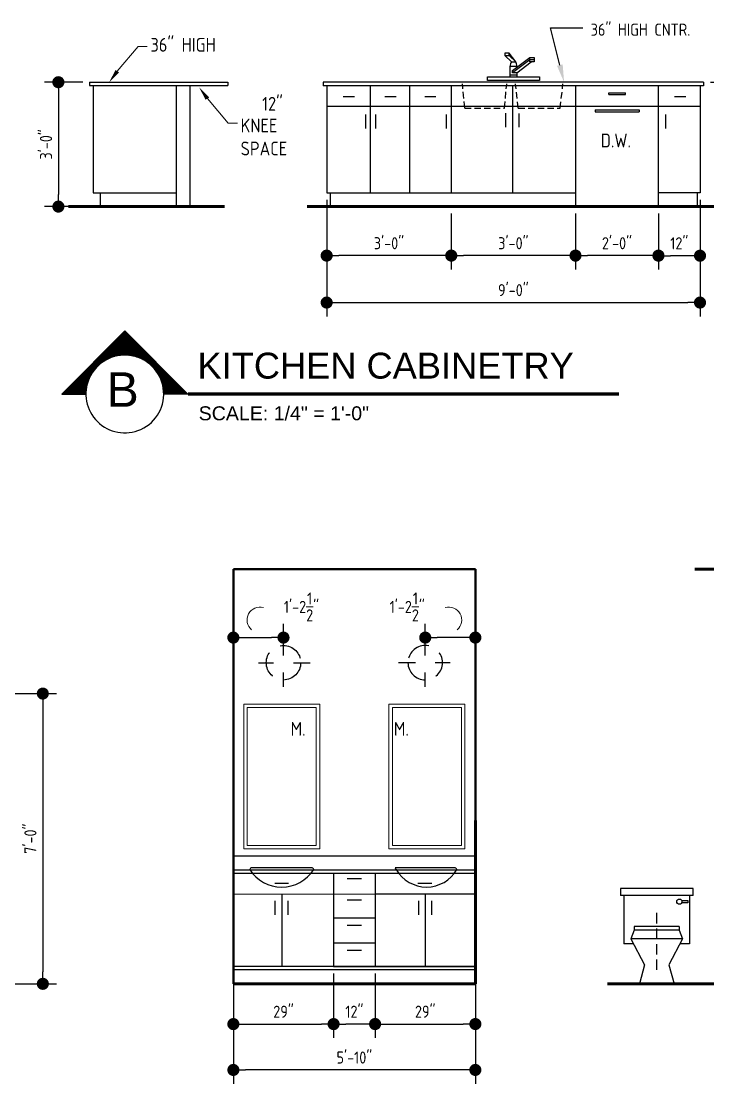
# Model space of a CAD drawing. Header units: feet. Extents: x 57903 to 63568, y -124112 to -112262.
# Drawn here: x 58590.6 to 58789.2, y -123781.1 to -123473.6 of the extents above; entities that cross this region are included whole.
import ezdxf
from ezdxf import colors
from ezdxf.entities.mleader import LeaderData, LeaderLine
from ezdxf.math import Vec2, Vec3

# ---------------------------------------------------------------- set-up
doc = ezdxf.new("R2010")
doc.units = ezdxf.units.FT
doc.header["$LTSCALE"] = 30
doc.header["$MEASUREMENT"] = 0
for name, pattern in [('DASHED', [0.75, 0.5, -0.25]), ('HIDDEN', [0.375, 0.25, -0.125]), ('HIDDEN2', [0.1875, 0.125, -0.0625]), ('Solid', [0]), ('WIRE3', [0.59, 0.35, -0.12, 0, -0.12])]:
    doc.linetypes.add(name, pattern=pattern)
for name, color, linetype in [('A-HIDDEN', 252, 'HIDDEN2'), ('DETAILS2', 9, 'Continuous'), ('DIM', 4, 'Continuous'), ('ELECTRICAL', 164, 'HIDDEN'), ('ELECTRICAL WIRING', 137, 'WIRE3'), ('TEXT', 7, 'Continuous')]:
    doc.layers.add(name, color=color, linetype=linetype)
for name, color, linetype, lineweight in [('CABS', 3, 'Continuous', 13), ('DIMS', 137, 'Continuous', 15), ('WALL', 7, 'Continuous', 50), ('WALLS', 7, 'Continuous', 60)]:
    doc.layers.add(name, color=color, linetype=linetype, lineweight=lineweight)
doc.styles.add('ARCH', font='ARCHITXT.SHX')
doc.styles.add('SWIS72', font='swissel.ttf', dxfattribs={"height": 4.5})
doc.styles.add('TEXT1', font='ARCHITXT.shx')
doc.dimstyles.new('ARCHITECTURAL', dxfattribs={"dimtxt": 3.5, "dimasz": 3.5, "dimexe": 4, "dimexo": 2, "dimgap": 1.5, "dimtad": 1, "dimdec": 1, "dimzin": 3, "dimdsep": 46, "dimlunit": 4, "dimtxsty": 'ARCH', "dimblk": 'DOT', "dimcen": 0.0625, "dimadec": 0, "dimazin": 0, "dimtfac": 1, "dimtdec": 1, "dimtix": 1, "dimtofl": 0, "dimtmove": 1, "dimatfit": 2, "dimldrblk": 'DOTSMALL', "dimfxl": 1, "dimtolj": 1, "dimtzin": 0, "dimarcsym": 0})

# ---------------------------------------------------------------- blocks, each defined once
blk = doc.blocks.new('_Dot')
at = {"layer": 'DIMS', "color": 0, "lineweight": -2}
blk.add_line((-0.5, 0), (-1, 0), dxfattribs=at)
at = {"layer": 'DIMS', "color": 0, "const_width": 0.5}
blk.add_lwpolyline([(-0.25, 0, 1), (0.25, 0, 1)], format="xyb", close=True, dxfattribs=at)
blk = doc.blocks.new('*D797')
at = {"layer": 'Defpoints', "color": 0, "transparency": 16777216}
for p in [(58610.38, -123491.23, 0), (58601.34, -123527.23), (58610.38, -123527.23, 0)]:
    blk.add_point(p, dxfattribs=at)
at = {"layer": 'DIMS', "color": 0, "lineweight": -2, "transparency": 16777216}
for p, q in [((58608.38, -123491.23), (58597.34, -123491.23)), ((58601.34, -123494.73), (58601.34, -123523.73)), ((58608.38, -123527.23), (58597.34, -123527.23))]:
    blk.add_line(p, q, dxfattribs=at)
at = {"layer": 'DIMS', "color": 0, "lineweight": -2, "transparency": 16777216, "xscale": 3.5, "yscale": 3.5, "zscale": 3.5}
for p, rotation in [((58601.34, -123491.23), 90), ((58601.34, -123527.23), 270)]:
    blk.add_blockref('_Dot', p, dxfattribs=dict(at, rotation=rotation))
at = {"layer": 'DIMS', "color": 0, "transparency": 16777216, "insert": (58597.76, -123509.23), "char_height": 3.5, "attachment_point": 5, "rotation": 90, "style": 'ARCH'}
blk.add_mtext('\\A1;3\'-0"', dxfattribs=at)
blk = doc.blocks.new('_DotSmall')
at = {"layer": 'DIMS', "color": 0, "const_width": 0.5}
blk.add_lwpolyline([(-0.0625, 0, 1), (0.0625, 0, 1)], format="xyb", close=True, dxfattribs=at)
blk = doc.blocks.new('*D798')
at = {"layer": 'Defpoints', "color": 0, "linetype": 'Solid', "transparency": 16777216}
for p in [(58787.96, -123491.25, -0.97), (58787.96, -123527.23, -0.23), (58803.52, -123527.23)]:
    blk.add_point(p, dxfattribs=at)
at = {"layer": 'DIMS', "color": 0, "linetype": 'Solid', "lineweight": -2, "transparency": 16777216}
for p, q in [((58789.96, -123491.25), (58807.52, -123491.25)), ((58803.52, -123494.75), (58803.52, -123523.73)), ((58789.96, -123527.23), (58807.52, -123527.23))]:
    blk.add_line(p, q, dxfattribs=at)
at = {"layer": 'DIMS', "color": 0, "linetype": 'Solid', "lineweight": -2, "transparency": 16777216, "xscale": 3.5, "yscale": 3.5, "zscale": 3.5}
for p, rotation in [((58803.52, -123491.25), 90), ((58803.52, -123527.23), 270)]:
    blk.add_blockref('_Dot', p, dxfattribs=dict(at, rotation=rotation))
at = {"layer": 'DIMS', "color": 0, "linetype": 'Solid', "transparency": 16777216, "insert": (58799.94, -123509.24), "char_height": 3.5, "attachment_point": 5, "rotation": 90, "style": 'ARCH'}
blk.add_mtext('\\A1;3\'-0"', dxfattribs=at)
blk = doc.blocks.new('*D799')
at = {"layer": 'Defpoints', "color": 0, "linetype": 'Solid', "transparency": 16777216}
for p in [(58714.99, -123527.23, -0.7), (58750.93, -123527.23, -0.25), (58714.99, -123541.42)]:
    blk.add_point(p, dxfattribs=at)
at = {"layer": 'DIMS', "color": 0, "linetype": 'Solid', "lineweight": -2, "transparency": 16777216}
for p, q in [((58714.99, -123529.23), (58714.99, -123545.42)), ((58750.93, -123529.23), (58750.93, -123545.42)), ((58747.43, -123541.42), (58718.49, -123541.42))]:
    blk.add_line(p, q, dxfattribs=at)
at = {"layer": 'DIMS', "color": 0, "linetype": 'Solid', "lineweight": -2, "transparency": 16777216, "xscale": 3.5, "yscale": 3.5, "zscale": 3.5, "rotation": 180}
blk.add_blockref('_Dot', (58714.99, -123541.42), dxfattribs=at)
at = {"layer": 'DIMS', "color": 0, "linetype": 'Solid', "lineweight": -2, "transparency": 16777216, "xscale": 3.5, "yscale": 3.5, "zscale": 3.5}
blk.add_blockref('_Dot', (58750.93, -123541.42), dxfattribs=at)
at = {"layer": 'DIMS', "color": 0, "linetype": 'Solid', "transparency": 16777216, "insert": (58732.96, -123537.84), "char_height": 3.5, "attachment_point": 5, "style": 'ARCH'}
blk.add_mtext('\\A1;3\'-0"', dxfattribs=at)
blk = doc.blocks.new('*D803')
at = {"layer": 'Defpoints', "color": 0, "linetype": 'Solid', "transparency": 16777216}
for p in [(58678.95, -123523.23, -11.12), (58786.95, -123523.23, -11.12), (58786.95, -123555.01)]:
    blk.add_point(p, dxfattribs=at)
at = {"layer": 'DIMS', "color": 0, "linetype": 'Solid', "lineweight": -2, "transparency": 16777216}
for p, q in [((58678.95, -123525.23), (58678.95, -123559.01)), ((58786.95, -123525.23), (58786.95, -123559.01)), ((58682.45, -123555.01), (58783.45, -123555.01))]:
    blk.add_line(p, q, dxfattribs=at)
at = {"layer": 'DIMS', "color": 0, "linetype": 'Solid', "lineweight": -2, "transparency": 16777216, "xscale": 3.5, "yscale": 3.5, "zscale": 3.5, "rotation": 180}
blk.add_blockref('_Dot', (58678.95, -123555.01), dxfattribs=at)
at = {"layer": 'DIMS', "color": 0, "linetype": 'Solid', "lineweight": -2, "transparency": 16777216, "xscale": 3.5, "yscale": 3.5, "zscale": 3.5}
blk.add_blockref('_Dot', (58786.95, -123555.01), dxfattribs=at)
at = {"layer": 'DIMS', "color": 0, "linetype": 'Solid', "transparency": 16777216, "insert": (58732.95, -123551.42), "char_height": 3.5, "attachment_point": 5, "style": 'ARCH'}
blk.add_mtext('\\A1;9\'-0"', dxfattribs=at)
blk = doc.blocks.new('*D804')
at = {"layer": 'Defpoints', "color": 0, "linetype": 'Solid', "transparency": 16777216}
for p in [(58750.93, -123527.23, -10.4), (58774.93, -123527.23, -10.42), (58750.93, -123541.42)]:
    blk.add_point(p, dxfattribs=at)
at = {"layer": 'DIMS', "color": 0, "linetype": 'Solid', "lineweight": -2, "transparency": 16777216}
for p, q in [((58750.93, -123529.23), (58750.93, -123545.42)), ((58774.93, -123529.23), (58774.93, -123545.42)), ((58771.43, -123541.42), (58754.43, -123541.42))]:
    blk.add_line(p, q, dxfattribs=at)
at = {"layer": 'DIMS', "color": 0, "linetype": 'Solid', "lineweight": -2, "transparency": 16777216, "xscale": 3.5, "yscale": 3.5, "zscale": 3.5, "rotation": 180}
blk.add_blockref('_Dot', (58750.93, -123541.42), dxfattribs=at)
at = {"layer": 'DIMS', "color": 0, "linetype": 'Solid', "lineweight": -2, "transparency": 16777216, "xscale": 3.5, "yscale": 3.5, "zscale": 3.5}
blk.add_blockref('_Dot', (58774.93, -123541.42), dxfattribs=at)
at = {"layer": 'DIMS', "color": 0, "linetype": 'Solid', "transparency": 16777216, "insert": (58762.93, -123537.84), "char_height": 3.5, "attachment_point": 5, "style": 'ARCH'}
blk.add_mtext('\\A1;2\'-0"', dxfattribs=at)
blk = doc.blocks.new('*D806')
at = {"layer": 'Defpoints', "color": 0, "linetype": 'Solid', "transparency": 16777216}
for p in [(58678.95, -123523.23, -0.97), (58714.99, -123527.23, -0.7), (58678.95, -123541.42)]:
    blk.add_point(p, dxfattribs=at)
at = {"layer": 'ELECTRICAL WIRING', "color": 0, "linetype": 'Solid', "lineweight": -2, "transparency": 16777216}
for p, q in [((58678.95, -123525.23), (58678.95, -123545.42)), ((58714.99, -123529.23), (58714.99, -123545.42)), ((58711.49, -123541.42), (58682.45, -123541.42))]:
    blk.add_line(p, q, dxfattribs=at)
at = {"layer": 'ELECTRICAL WIRING', "color": 0, "linetype": 'Solid', "lineweight": -2, "transparency": 16777216, "xscale": 3.5, "yscale": 3.5, "zscale": 3.5, "rotation": 180}
blk.add_blockref('_Dot', (58678.95, -123541.42), dxfattribs=at)
at = {"layer": 'ELECTRICAL WIRING', "color": 0, "linetype": 'Solid', "lineweight": -2, "transparency": 16777216, "xscale": 3.5, "yscale": 3.5, "zscale": 3.5}
blk.add_blockref('_Dot', (58714.99, -123541.42), dxfattribs=at)
at = {"layer": 'ELECTRICAL WIRING', "color": 0, "linetype": 'Solid', "transparency": 16777216, "insert": (58696.97, -123537.84), "char_height": 3.5, "attachment_point": 5, "style": 'ARCH'}
blk.add_mtext('\\A1;3\'-0"', dxfattribs=at)
blk = doc.blocks.new('*D823')
at = {"layer": 'Defpoints', "color": 0, "ltscale": 0.5, "transparency": 16777216}
for p in [(58786.95, -123525.23, 20.27), (58774.93, -123527.23, 9.85), (58774.93, -123541.44)]:
    blk.add_point(p, dxfattribs=at)
at = {"layer": 'DIMS', "color": 0, "lineweight": -2, "ltscale": 0.5, "transparency": 16777216}
for p, q in [((58786.95, -123527.23), (58786.95, -123545.44)), ((58774.93, -123529.23), (58774.93, -123545.44)), ((58783.45, -123541.44), (58778.43, -123541.44))]:
    blk.add_line(p, q, dxfattribs=at)
at = {"layer": 'DIMS', "color": 0, "lineweight": -2, "ltscale": 0.5, "transparency": 16777216, "xscale": 3.5, "yscale": 3.5, "zscale": 3.5, "rotation": 180}
blk.add_blockref('_Dot', (58774.93, -123541.44), dxfattribs=at)
at = {"layer": 'DIMS', "color": 0, "lineweight": -2, "ltscale": 0.5, "transparency": 16777216, "xscale": 3.5, "yscale": 3.5, "zscale": 3.5}
blk.add_blockref('_Dot', (58786.95, -123541.44), dxfattribs=at)
at = {"layer": 'DIMS', "color": 0, "ltscale": 0.5, "transparency": 16777216, "insert": (58780.94, -123537.86), "char_height": 3.5, "attachment_point": 5, "style": 'ARCH'}
blk.add_mtext('\\A1;12"', dxfattribs=at)
blk = doc.blocks.new('*D825')
at = {"layer": 'Defpoints', "color": 0, "linetype": 'Solid', "transparency": 16777216}
for p in [(58651.96, -123752.19, 0), (58721.96, -123752.19), (58651.96, -123777.12)]:
    blk.add_point(p, dxfattribs=at)
at = {"layer": 'DIMS', "color": 0, "linetype": 'Solid', "lineweight": -2, "transparency": 16777216}
for p, q in [((58651.96, -123754.19), (58651.96, -123781.12)), ((58721.96, -123754.19), (58721.96, -123781.12)), ((58718.46, -123777.12), (58655.46, -123777.12))]:
    blk.add_line(p, q, dxfattribs=at)
at = {"layer": 'DIMS', "color": 0, "linetype": 'Solid', "lineweight": -2, "transparency": 16777216, "xscale": 3.5, "yscale": 3.5, "zscale": 3.5, "rotation": 180}
blk.add_blockref('_Dot', (58651.96, -123777.12), dxfattribs=at)
at = {"layer": 'DIMS', "color": 0, "linetype": 'Solid', "lineweight": -2, "transparency": 16777216, "xscale": 3.5, "yscale": 3.5, "zscale": 3.5}
blk.add_blockref('_Dot', (58721.96, -123777.12), dxfattribs=at)
at = {"layer": 'DIMS', "color": 0, "linetype": 'Solid', "transparency": 16777216, "insert": (58686.96, -123773.53), "char_height": 3.5, "attachment_point": 5, "style": 'ARCH'}
blk.add_mtext('\\A1;5\'-10"', dxfattribs=at)
blk = doc.blocks.new('*D826')
at = {"layer": 'Defpoints', "color": 0, "linetype": 'Solid', "transparency": 16777216}
for p in [(58707.46, -123651.98), (58707.46, -123659.21, -0.02), (58721.96, -123665.61, 0.39)]:
    blk.add_point(p, dxfattribs=at)
at = {"layer": 'DIMS', "color": 0, "linetype": 'Solid', "lineweight": -2, "transparency": 16777216}
for p, q in [((58707.46, -123657.21), (58707.46, -123647.98)), ((58721.96, -123663.61), (58721.96, -123647.98)), ((58718.46, -123651.98), (58710.96, -123651.98))]:
    blk.add_line(p, q, dxfattribs=at)
at = {"layer": 'DIMS', "color": 0, "linetype": 'Solid', "lineweight": -2, "transparency": 16777216, "xscale": 3.5, "yscale": 3.5, "zscale": 3.5, "rotation": 180}
blk.add_blockref('_Dot', (58707.46, -123651.98), dxfattribs=at)
at = {"layer": 'DIMS', "color": 0, "linetype": 'Solid', "lineweight": -2, "transparency": 16777216, "xscale": 3.5, "yscale": 3.5, "zscale": 3.5}
blk.add_blockref('_Dot', (58721.96, -123651.98), dxfattribs=at)
at = {"layer": 'DIMS', "color": 0, "linetype": 'Solid', "transparency": 16777216, "insert": (58702.25, -123643.1), "char_height": 3.5, "attachment_point": 5, "style": 'ARCH'}
blk.add_mtext('\\A1;1\'-2{\\H1x;\\S1/2;}"', dxfattribs=at)
blk = doc.blocks.new('A$C558A7ABC')
at = {"layer": 'ELECTRICAL'}
for p, q in [((7.23, 9.81), (7.23, 14.28)), ((0, 6.96), (4.38, 6.96)), ((10.08, 6.96), (14.95, 6.96)), ((7.23, 0), (7.23, 4.1))]:
    blk.add_line(p, q, dxfattribs=at)
blk.add_circle((7.23, 6.96), 4.99, dxfattribs=at)
blk = doc.blocks.new('*D827')
at = {"layer": 'Defpoints', "color": 0, "linetype": 'Solid', "transparency": 16777216}
for p in [(58692.96, -123747.19, 0.14), (58721.96, -123747.19, 0.14), (58721.96, -123763.83)]:
    blk.add_point(p, dxfattribs=at)
at = {"layer": 'DIMS', "color": 0, "linetype": 'Solid', "lineweight": -2, "transparency": 16777216}
for p, q in [((58692.96, -123749.19), (58692.96, -123767.83)), ((58721.96, -123749.19), (58721.96, -123767.83)), ((58696.46, -123763.83), (58718.46, -123763.83))]:
    blk.add_line(p, q, dxfattribs=at)
at = {"layer": 'DIMS', "color": 0, "linetype": 'Solid', "lineweight": -2, "transparency": 16777216, "xscale": 3.5, "yscale": 3.5, "zscale": 3.5, "rotation": 180}
blk.add_blockref('_Dot', (58692.96, -123763.83), dxfattribs=at)
at = {"layer": 'DIMS', "color": 0, "linetype": 'Solid', "lineweight": -2, "transparency": 16777216, "xscale": 3.5, "yscale": 3.5, "zscale": 3.5}
blk.add_blockref('_Dot', (58721.96, -123763.83), dxfattribs=at)
at = {"layer": 'DIMS', "color": 0, "linetype": 'Solid', "transparency": 16777216, "insert": (58707.46, -123760.25), "char_height": 3.5, "attachment_point": 5, "style": 'ARCH'}
blk.add_mtext('\\A1;29"', dxfattribs=at)
blk = doc.blocks.new('*D828')
at = {"layer": 'Defpoints', "color": 0, "linetype": 'Solid', "transparency": 16777216}
for p in [(58692.96, -123747.19, 0.14), (58680.96, -123747.21, 5.77), (58680.96, -123763.85)]:
    blk.add_point(p, dxfattribs=at)
at = {"layer": 'DIMS', "color": 0, "linetype": 'Solid', "lineweight": -2, "transparency": 16777216}
for p, q in [((58680.96, -123749.21), (58680.96, -123767.85)), ((58692.96, -123749.19), (58692.96, -123767.85)), ((58689.46, -123763.85), (58684.46, -123763.85))]:
    blk.add_line(p, q, dxfattribs=at)
at = {"layer": 'DIMS', "color": 0, "linetype": 'Solid', "lineweight": -2, "transparency": 16777216, "xscale": 3.5, "yscale": 3.5, "zscale": 3.5, "rotation": 180}
blk.add_blockref('_Dot', (58680.96, -123763.85), dxfattribs=at)
at = {"layer": 'DIMS', "color": 0, "linetype": 'Solid', "lineweight": -2, "transparency": 16777216, "xscale": 3.5, "yscale": 3.5, "zscale": 3.5}
blk.add_blockref('_Dot', (58692.96, -123763.85), dxfattribs=at)
at = {"layer": 'DIMS', "color": 0, "linetype": 'Solid', "transparency": 16777216, "insert": (58686.96, -123760.27), "char_height": 3.5, "attachment_point": 5, "style": 'ARCH'}
blk.add_mtext('\\A1;12"', dxfattribs=at)
blk = doc.blocks.new('*D829')
at = {"layer": 'Defpoints', "color": 0, "linetype": 'Solid', "transparency": 16777216}
for p in [(58651.96, -123748.19, 0.14), (58680.96, -123747.21, 5.77), (58680.96, -123763.85)]:
    blk.add_point(p, dxfattribs=at)
at = {"layer": 'DIMS', "color": 0, "linetype": 'Solid', "lineweight": -2, "transparency": 16777216}
for p, q in [((58651.96, -123750.19), (58651.96, -123767.85)), ((58680.96, -123749.21), (58680.96, -123767.85)), ((58655.46, -123763.85), (58677.46, -123763.85))]:
    blk.add_line(p, q, dxfattribs=at)
at = {"layer": 'DIMS', "color": 0, "linetype": 'Solid', "lineweight": -2, "transparency": 16777216, "xscale": 3.5, "yscale": 3.5, "zscale": 3.5, "rotation": 180}
blk.add_blockref('_Dot', (58651.96, -123763.85), dxfattribs=at)
at = {"layer": 'DIMS', "color": 0, "linetype": 'Solid', "lineweight": -2, "transparency": 16777216, "xscale": 3.5, "yscale": 3.5, "zscale": 3.5}
blk.add_blockref('_Dot', (58680.96, -123763.85), dxfattribs=at)
at = {"layer": 'DIMS', "color": 0, "linetype": 'Solid', "transparency": 16777216, "insert": (58666.46, -123760.27), "char_height": 3.5, "attachment_point": 5, "style": 'ARCH'}
blk.add_mtext('\\A1;29"', dxfattribs=at)
blk = doc.blocks.new('*D830')
at = {"layer": 'Defpoints', "color": 0, "linetype": 'Solid', "transparency": 16777216}
for p in [(58666.46, -123651.98), (58666.46, -123659.21, -0.02), (58651.96, -123665.61, 0.39)]:
    blk.add_point(p, dxfattribs=at)
at = {"layer": 'DIMS', "color": 0, "linetype": 'Solid', "lineweight": -2, "transparency": 16777216}
for p, q in [((58651.96, -123663.61), (58651.96, -123647.98)), ((58666.46, -123657.21), (58666.46, -123647.98)), ((58655.46, -123651.98), (58662.96, -123651.98))]:
    blk.add_line(p, q, dxfattribs=at)
at = {"layer": 'DIMS', "color": 0, "linetype": 'Solid', "lineweight": -2, "transparency": 16777216, "xscale": 3.5, "yscale": 3.5, "zscale": 3.5, "rotation": 180}
blk.add_blockref('_Dot', (58651.96, -123651.98), dxfattribs=at)
at = {"layer": 'DIMS', "color": 0, "linetype": 'Solid', "lineweight": -2, "transparency": 16777216, "xscale": 3.5, "yscale": 3.5, "zscale": 3.5}
blk.add_blockref('_Dot', (58666.46, -123651.98), dxfattribs=at)
at = {"layer": 'DIMS', "color": 0, "linetype": 'Solid', "transparency": 16777216, "insert": (58671.66, -123643.1), "char_height": 3.5, "attachment_point": 5, "style": 'ARCH'}
blk.add_mtext('\\A1;1\'-2{\\H1x;\\S1/2;}"', dxfattribs=at)
blk = doc.blocks.new('*D834')
at = {"layer": 'Defpoints', "color": 0, "transparency": 16777216}
for p in [(58570.77, -123668.19), (58570.77, -123752.19), (58596.84, -123752.19)]:
    blk.add_point(p, dxfattribs=at)
at = {"layer": 'DIMS', "color": 0, "lineweight": -2, "transparency": 16777216}
for p, q in [((58572.77, -123668.19), (58600.84, -123668.19)), ((58596.84, -123671.69), (58596.84, -123748.69)), ((58572.77, -123752.19), (58600.84, -123752.19))]:
    blk.add_line(p, q, dxfattribs=at)
at = {"layer": 'DIMS', "color": 0, "lineweight": -2, "transparency": 16777216, "xscale": 3.5, "yscale": 3.5, "zscale": 3.5}
for p, rotation in [((58596.84, -123668.19), 90), ((58596.84, -123752.19), 270)]:
    blk.add_blockref('_Dot', p, dxfattribs=dict(at, rotation=rotation))
at = {"layer": 'DIMS', "color": 0, "transparency": 16777216, "insert": (58593.25, -123710.19), "char_height": 3.5, "attachment_point": 5, "rotation": 90, "style": 'ARCH'}
blk.add_mtext('\\A1;7\'-0"', dxfattribs=at)

msp = doc.modelspace()

# ---------------------------------------------------------------- hatches: boundary and pattern name
at = {"layer": 'DIM'}
h = msp.add_hatch(dxfattribs=at)
h.set_pattern_fill('ANSI31', color=256, scale=1.5, angle=180, style=0)
h.set_pattern_definition([(135, (125346.5922, -107578.2872), (0.13258252147, 0.13258252147), [])])
h.paths.add_polyline_path([(58620.57, -123563.24), (58638.81, -123581.48), (58631.82, -123581.48, 0.781311), (58610.64, -123576.2, 0.122769), (58609.32, -123581.48), (58602.34, -123581.48)])

# ---------------------------------------------------------------- linework, layer by layer
at = {"color": 1}
for p, q in [((58730.5, -123482.85, -10.15), (58730.5, -123483.47, -10.15)), ((58730.5, -123482.85, -10.15), (58730.5, -123483.47, -10.15)), ((58731.75, -123482.85, -10.15), (58730.5, -123482.85, -10.15)), ((58730.5, -123483.47, -10.15), (58731.75, -123483.47, -10.15)), ((58730.5, -123483.47, -10.15), (58731.75, -123483.47, -10.15)), ((58732.38, -123485.35, -10.15), (58730.5, -123483.47, -10.15)), ((58731.75, -123483.47, -10.15), (58731.75, -123482.85, -10.15)), ((58733.63, -123485.35, -10.15), (58731.75, -123482.85, -10.15)), ((58731.75, -123483.47, -10.15), (58731.75, -123482.85, -10.15)), ((58731.75, -123483.47, -10.15), (58733.63, -123485.35, -10.15)), ((58732.38, -123485.35, -10.15), (58733.63, -123485.35, -10.15)), ((58732.69, -123487.85, -10.15), (58737.69, -123484.1, -10.15)), ((58737.69, -123484.72, -10.15), (58732.69, -123488.47, -10.15)), ((58733.94, -123488.47, -10.15), (58738.11, -123485.34, -10.15)), ((58737.69, -123484.1, -10.15), (58738.94, -123484.1, -10.15)), ((58737.69, -123484.72, -10.15), (58737.69, -123484.1, -10.15)), ((58738.94, -123484.72, -10.15), (58737.69, -123484.72, -10.15)), ((58737.69, -123485.35, -10.15), (58737.69, -123484.72, -10.15)), ((58738.94, -123485.35, -10.15), (58737.69, -123485.35, -10.15)), ((58738.94, -123484.1, -10.15), (58738.94, -123484.72, -10.15)), ((58738.94, -123484.72, -10.15), (58738.94, -123485.35, -10.15)), ((58732.06, -123489.72, -10.15), (58732.06, -123486.6, -10.15)), ((58732.06, -123486.6, -10.15), (58733.94, -123486.6, -10.15)), ((58732.69, -123488.47, -10.15), (58732.69, -123487.85, -10.15)), ((58733.94, -123488.47, -10.15), (58732.69, -123488.47, -10.15)), ((58733.94, -123486.6, -10.15), (58733.94, -123486.92, -10.15)), ((58733.94, -123488.47, -10.15), (58733.94, -123489.72, -10.15)), ((58732.06, -123489.1, -10.15), (58733.94, -123489.1, -10.15))]:
    msp.add_line(p, q, dxfattribs=at)
at = {"color": 1, "elevation": -10.17}
msp.add_lwpolyline([(58725.5, -123490.73), (58725.5, -123489.72), (58740.5, -123489.72), (58740.5, -123490.73)], close=True, dxfattribs=at)
at = {"color": 1}
for centre, start, end in [((58734.57, -123486.56, -10.15), 151.0646, 180.8629), ((58731.43, -123486.56, -10.15), 359.1371, 28.9354)]:
    msp.add_arc(centre, 2.51, start, end, dxfattribs=at)
at = {"layer": 'A-HIDDEN', "linetype": 'HIDDEN2', "ltscale": 0.5}
for p, q in [((58718.87, -123498.71, -10.39), (58718.23, -123491.73, -10.39)), ((58730.39, -123498.71, -10.39), (58731.03, -123491.73, -10.39)), ((58734.39, -123498.76, -10.39), (58733.59, -123491.73, -10.39)), ((58746.51, -123498.76, -10.39), (58747.31, -123491.73, -10.39)), ((58718.87, -123498.71, -10.39), (58730.39, -123498.71, -10.39)), ((58734.39, -123498.76, -10.39), (58746.51, -123498.76, -10.39))]:
    msp.add_line(p, q, dxfattribs=at)
at = {"layer": 'CABS', "elevation": 10.69}
for points in [[(58654.96, -123671.26), (58676.96, -123671.26), (58676.96, -123713.13), (58654.96, -123713.13)], [(58655.96, -123672.26), (58675.95, -123672.26), (58675.95, -123712.13), (58655.96, -123712.13)], [(58718.96, -123671.26), (58696.96, -123671.26), (58696.96, -123713.13), (58718.96, -123713.13)], [(58717.95, -123672.26), (58697.96, -123672.26), (58697.96, -123712.13), (58717.95, -123712.13)]]:
    msp.add_lwpolyline(points, close=True, dxfattribs=at)
at = {"layer": 'DETAILS2', "color": 4}
for p, q in [((58737.67, -123484.73, -10.12), (58737.69, -123484.73, -10.12)), ((58677.95, -123491.25, -11.12), (58677.95, -123492.25, -11.12)), ((58787.96, -123491.25, -11.12), (58677.95, -123491.25, -11.12)), ((58787.96, -123491.25, -11.12), (58787.96, -123492.25, -11.12)), ((58787.96, -123492.25, -11.12), (58677.95, -123492.25, -11.12)), ((58690.18, -123500.6, -10.15), (58690.18, -123504.61, -10.15)), ((58693.11, -123500.6, -10.15), (58693.11, -123504.61, -10.15)), ((58713.53, -123500.6, -10.15), (58713.53, -123504.61, -10.15)), ((58730.66, -123500.23, -10.39), (58730.66, -123504.23, -10.39)), ((58734.55, -123500.26, -10.39), (58734.55, -123504.26, -10.39)), ((58756.65, -123499.21, -10.42), (58769.36, -123499.2, -10.42)), ((58756.65, -123499.21, -10.42), (58756.65, -123499.82, -10.42)), ((58756.65, -123499.82, -10.42), (58769.36, -123499.81, -10.42)), ((58769.36, -123499.2, -10.42), (58769.36, -123499.81, -10.42)), ((58776.92, -123500.6, -10.15), (58776.92, -123504.61, -10.15))]:
    msp.add_line(p, q, dxfattribs=at)
at = {"layer": 'DETAILS2', "color": 3}
for p, q in [((58610.38, -123491.23, -10.15), (58650.38, -123491.23, -10.15)), ((58610.38, -123491.23, -10.15), (58610.38, -123492.23, -10.15)), ((58650.38, -123491.23, -10.15), (58650.38, -123492.23, -10.15)), ((58610.38, -123492.23, -10.15), (58650.38, -123492.23, -10.15)), ((58611.38, -123492.23, -10.15), (58611.38, -123523.23, -10.15)), ((58678.95, -123492.25, -11.12), (58678.95, -123523.23, -11.12)), ((58691.58, -123492.25, -0.52), (58691.58, -123523.23, -0.52)), ((58702.93, -123492.25, -0.52), (58702.93, -123523.23, -0.52)), ((58714.93, -123492.25, -0.52), (58714.93, -123523.23, -0.52)), ((58732.7, -123492.25, -10.4), (58732.7, -123523.23, -10.4)), ((58750.93, -123492.25, -10.4), (58750.93, -123527.23, -10.4)), ((58774.93, -123527.23, -10.42), (58774.93, -123492.25, -10.42)), ((58786.95, -123492.25, -11.12), (58786.95, -123523.23, -11.12)), ((58678.95, -123498.2, -11.12), (58786.95, -123498.2, -11.12)), ((58611.38, -123523.23, -10.15), (58635.38, -123523.23, -10.15)), ((58613.38, -123523.23, -10.15), (58613.38, -123527.23, -10.15)), ((58678.95, -123523.23, -11.12), (58750.93, -123523.23, -10.25)), ((58679.95, -123523.23, -11.12), (58679.95, -123527.23, -11.12)), ((58786.15, -123523.23, -11.12), (58786.15, -123527.23, -11.12)), ((58780.92, -123735.65, 0.55), (58767.92, -123735.65, 0.55)), ((58767.92, -123735.65, 0.55), (58767.92, -123736.65, 0.55)), ((58780.92, -123736.65, 0.55), (58767.92, -123736.65, 0.55)), ((58780.92, -123735.65, 0.55), (58780.92, -123736.65, 0.55)), ((58680.96, -123747.21, 10.84), (58721.96, -123747.19, 5.21))]:
    msp.add_line(p, q, dxfattribs=at)
at = {"layer": 'DETAILS2', "color": 3, "ltscale": 0.5}
for p, q in [((58635.38, -123492.23, -10.15), (58635.38, -123527.23, -10.15)), ((58639.38, -123492.23, -10.15), (58639.38, -123527.23, -10.15))]:
    msp.add_line(p, q, dxfattribs=at)
at = {"layer": 'DETAILS2', "color": 9}
msp.add_line((58721.96, -123715.19, 0.55), (58721.96, -123704.89, 0.7), dxfattribs=at)
at = {"layer": 'DETAILS2', "color": 133}
for p, q in [((58651.96, -123715.19, 0.55), (58651.96, -123748.19, 0.55)), ((58651.96, -123715.19, 5.21), (58721.96, -123715.19, 5.22)), ((58651.96, -123719.19, 0.55), (58721.96, -123719.19, 9.88)), ((58651.96, -123720.19, 0.55), (58721.96, -123720.19, 11.22)), ((58680.96, -123720.21, 16.55), (58680.96, -123747.21, 16.46)), ((58692.96, -123720.19, 10.92), (58692.96, -123747.19, 10.84)), ((58692.96, -123720.21, 5.59), (58692.96, -123747.19, 5.59)), ((58651.96, -123726.19, 0.55), (58680.96, -123726.21, 10.06)), ((58665.96, -123726.19, 10.84), (58665.96, -123747.19, 10.84)), ((58680.96, -123726.21, 10.06), (58692.96, -123726.19, 5.99)), ((58692.96, -123726.19, 5.99), (58721.96, -123726.19, 9.88)), ((58707.46, -123726.19, 10.69), (58707.46, -123747.19, 10.69)), ((58680.96, -123733.14, 9.28), (58692.96, -123733.12, 5.21)), ((58680.96, -123740.36, 10.06), (58692.96, -123740.34, 5.99)), ((58721.96, -123748.19, 0.55), (58651.96, -123748.19, 0.55)), ((58692.96, -123748.19, 5.59), (58692.96, -123748.21, 5.59))]:
    msp.add_line(p, q, dxfattribs=at)
at = {"layer": 'DETAILS2'}
for p, q in [((58674.52, -123718.6, 13.75), (58657.38, -123718.6, 15.5)), ((58715.92, -123718.6, 13.61), (58698.78, -123718.6, 15.36)), ((58784.92, -123724.65, 0.55), (58763.92, -123724.65, 0.55)), ((58763.92, -123724.65, 0.55), (58763.92, -123726.65, 0.55)), ((58784.92, -123726.65, 0.55), (58784.92, -123724.65, 0.55)), ((58784.92, -123726.65, 0.55), (58763.92, -123726.65, 0.55)), ((58764.92, -123726.65, 0.55), (58764.92, -123740.65, 0.55)), ((58783.92, -123726.65, 0.55), (58783.92, -123740.65, 0.55)), ((58767.92, -123736.65, 0.55), (58766.92, -123739.15, 0.55)), ((58780.92, -123736.65, 0.55), (58781.92, -123739.15, 0.55)), ((58767.72, -123740.65, 0.55), (58764.92, -123740.65, 0.55)), ((58766.92, -123739.15, 0.55), (58770.92, -123746.65, 0.55)), ((58781.92, -123739.15, 0.55), (58766.92, -123739.15, 0.55)), ((58781.92, -123739.15, 0.55), (58777.92, -123746.65, 0.55)), ((58783.92, -123740.65, 0.55), (58781.12, -123740.65, 0.55)), ((58770.92, -123746.65, 0.55), (58769.4, -123752.21, 0.55)), ((58777.92, -123746.65, 0.55), (58779.43, -123752.19, 0.55))]:
    msp.add_line(p, q, dxfattribs=at)
at = {"layer": 'DETAILS2', "color": 133, "linetype": 'DASHED', "ltscale": 0.2}
msp.add_line((58774.42, -123748.19, 0.51), (58774.42, -123731.46, 0.51), dxfattribs=at)
at = {"layer": 'DETAILS2', "color": 3, "elevation": 0.55}
msp.add_lwpolyline([(58781.64, -123728.05), (58783.4, -123728.05), (58783.4, -123728.78), (58781.63, -123728.78)], dxfattribs=at)
at = {"layer": 'DETAILS2', "color": 3}
for points in [[(58760.62, -123494.79, -10.42), (58760.62, -123494.35, -10.42)], [(58760.62, -123494.35, -10.42), (58765.37, -123494.35, -10.42)], [(58760.62, -123494.79, -10.42), (58765.37, -123494.79, -10.42)], [(58765.37, -123494.79, -10.42), (58765.37, -123494.35, -10.42)], [(58786.95, -123523.23, -11.1), (58774.93, -123523.23, -0.1)]]:
    msp.add_polyline3d(points, dxfattribs=at)
at = {"layer": 'DETAILS2', "color": 4}
for points in [[(58683.72, -123495.36, -10.15), (58686.98, -123495.36, -10.15)], [(58695.8, -123495.36, -10.15), (58699.06, -123495.36, -10.15)], [(58707.3, -123495.36, -10.15), (58710.57, -123495.36, -10.15)], [(58779.6, -123495.36, -10.15), (58782.87, -123495.36, -10.15)], [(58684.87, -123721.74, 5.12), (58689.05, -123721.74, 5.31)], [(58684.87, -123727.91, 5.1), (58689.05, -123727.91, 5.29)], [(58684.87, -123735.23, 4.31), (58689.05, -123735.23, 4.49)], [(58684.87, -123742.45, 5.08), (58689.05, -123742.45, 5.27)]]:
    msp.add_polyline3d(points, dxfattribs=at)
at = {"layer": 'DETAILS2', "color": 133}
msp.add_polyline3d([(58721.96, -123747.19, 0.55), (58651.96, -123747.19, 0.55)], dxfattribs=at)
at = {"layer": 'DETAILS2', "color": 3}
msp.add_circle((58780.98, -123728.4, 0.55), 0.75, dxfattribs=at)
at = {"layer": 'DETAILS2'}
for centre, radius, start, end in [((58657.45, -123719.41, 15.5), 0.821, 95.2197, 159.5022), ((58665.95, -123713.14, 15.5), 11.03, 212.8946, 327.1054), ((58674.44, -123719.41, 15.5), 0.821, 20.4978, 84.7803), ((58699.2, -123718.71, 15.36), 0.435, 165.3184, 254.7042), ((58707.85, -123714.03, 15.36), 10.14, 210.1854, 329.8146), ((58715.84, -123719.41, 15.36), 0.821, 20.4978, 84.7803)]:
    msp.add_arc(centre, radius, start, end, dxfattribs=at)
at = {"layer": 'DIM'}
for p, q in [((58602.34, -123581.48), (58620.57, -123563.24)), ((58638.81, -123581.48), (58620.57, -123563.24)), ((58602.34, -123581.48), (58609.32, -123581.48)), ((58638.81, -123581.48), (58631.82, -123581.48)), ((58663.94, -123723.1, 15.5), (58667.94, -123723.1, 15.5)), ((58705.34, -123723.1, 15.36), (58709.34, -123723.1, 15.36)), ((58663.93, -123728.19, 15.5), (58663.93, -123732.19, 15.5)), ((58667.71, -123728.19, 15.5), (58667.71, -123732.19, 15.5)), ((58705.56, -123728.19, 15.36), (58705.56, -123732.19, 15.36)), ((58709.28, -123728.19, 15.36), (58709.28, -123732.19, 15.36))]:
    msp.add_line(p, q, dxfattribs=at)
at = {"layer": 'DIM', "const_width": 1}
msp.add_lwpolyline([(58638.81, -123581.48), (58763.54, -123581.48)], dxfattribs=at)
at = {"layer": 'DIM'}
for start, end in [(289.7008, 152.0036), (152.0036, 289.7008)]:
    msp.add_arc((58620.57, -123581.48), 11.25, start, end, dxfattribs=at)
at = {"layer": 'DIMS', "color": 7}
for p, q in [((58618.38, -123488.06, -10.15), (58624.44, -123480.9, -10.15)), ((58624.44, -123480.9, -10.15), (58627.06, -123480.9, -10.15)), ((58644.44, -123495.96, -10.15), (58650.5, -123503.12, -10.15)), ((58650.5, -123503.12, -10.15), (58653.11, -123503.12, -10.15))]:
    msp.add_line(p, q, dxfattribs=at)
at = {"layer": 'DIMS', "linetype": 'Solid'}
for centre, start, end in [((58659.62, -123646.87, 10.69), 73.3214, 229.9655), ((58714.3, -123646.87, 10.69), 310.0345, 106.6786)]:
    msp.add_arc(centre, 3.71, start, end, dxfattribs=at)
at = {"layer": 'DIMS', "color": 7}
for points in [[(58617.86, -123487.73, -10.15), (58616.04, -123491.23, -10.15), (58618.91, -123488.39, -10.15)], [(58643.91, -123496.29, -10.15), (58642.1, -123492.79, -10.15), (58644.97, -123495.63, -10.15)]]:
    msp.add_solid(points, dxfattribs=at)
at = {"layer": 'WALL', "linetype": 'Solid'}
for p, q in [((58651.96, -123632.19, 11.2), (58651.96, -123752.19, 10.82)), ((58721.96, -123632.19, 11.2), (58651.96, -123632.19, 11.2)), ((58721.96, -123632.19, 11.2), (58721.96, -123752.19, 10.82))]:
    msp.add_line(p, q, dxfattribs=at)
at = {"layer": 'WALLS', "ltscale": 0.5}
for p, q in [((58604.27, -123527.23, -10.15), (58649.43, -123527.23, -10.15)), ((58721.96, -123704.89, 0.7), (58721.96, -123752.19, 0.55))]:
    msp.add_line(p, q, dxfattribs=at)
at = {"layer": 'WALLS'}
for p, q in [((58673.26, -123527.23, -11.12), (58796.69, -123527.23, -10.32)), ((58821.42, -123632.19, 0.55), (58785.42, -123632.19, 0.55)), ((58721.96, -123704.89, 0.7), (58721.96, -123715.19, 0.55)), ((58693.46, -123752.19, 5.21), (58651.96, -123752.19, 0.55)), ((58721.96, -123752.19, 0.55), (58651.96, -123752.19, 0.55)), ((58821.42, -123752.19, 0.55), (58760.15, -123752.19, 0.55))]:
    msp.add_line(p, q, dxfattribs=at)

# ---------------------------------------------------------------- block references
at = {"layer": 'ELECTRICAL'}
msp.add_blockref('A$C558A7ABC', (58659.23, -123666.2, 10.69), dxfattribs=at)
at = {"layer": 'ELECTRICAL', "xscale": -1}
msp.add_blockref('A$C558A7ABC', (58714.69, -123666.2, 10.69), dxfattribs=at)

# ---------------------------------------------------------------- texts
at = {"layer": 'DIM', "style": 'SWIS72'}
for s, height, p in [('KITCHEN CABINETRY', 7.5, (58641.59, -123577.02)), ('B', 10, (58615.28, -123585.19)), ('SCALE: 1/4" = 1\'-0"', 4.05, (58641.93, -123589.09))]:
    msp.add_text(s, height=height, dxfattribs=at).set_placement(p)
at = {"layer": 'DIMS', "color": 7, "style": 'TEXT1'}
for s, p in [('36" HIGH', (58628, -123482.4, -10.15)), ('12"', (58660.29, -123499.48, -10.15)), ('D.W.', (58758.23, -123510.11, -10.42)), ('M.', (58668.52, -123680.38, 10.54)), ('M.', (58698.39, -123680.38, 10.54))]:
    msp.add_text(s, height=4, dxfattribs=at).set_placement(p)
at = {"layer": 'DIMS', "color": 7, "linetype": 'Solid', "insert": (58654.06, -123501.75, -10.15), "char_height": 4, "width": 37.7114, "attachment_point": 1, "style": 'TEXT1'}
msp.add_mtext('KNEE\\PSPACE ', dxfattribs=at)
at = {"layer": 'TEXT', "color": 7, "style": 'TEXT1'}
msp.add_text('36" HIGH CNTR.', height=3.5, dxfattribs=at).set_placement((58755.32, -123477.77, -10.14))

# ---------------------------------------------------------------- dimensions: what is measured, and where the dimension line sits
at = {"layer": 'DIMS'}
for base, p1, p2, picture, middle in [((58601.34, -123527.23, -10.15), (58610.38, -123491.23, -10.15), (58610.38, -123527.23, -10.15), '*D797', (58597.76, -123509.23, -10.15)), ((58596.84, -123752.19, 0.39), (58570.77, -123668.19, 0.39), (58570.77, -123752.19, 0.39), '*D834', (58593.25, -123710.19, 0.39))]:
    dim = msp.add_linear_dim(base=base, p1=p1, p2=p2, angle=90, dimstyle='ARCHITECTURAL', dxfattribs=at)
    dim.commit()
    dim.dimension.update_dxf_attribs({"geometry": picture, "text_midpoint": middle})
at = {"layer": 'DIMS', "linetype": 'Solid'}
dim = msp.add_linear_dim(base=(58803.52, -123527.23, -10.15), p1=(58787.96, -123491.25, -11.12), p2=(58787.96, -123527.23, -10.38), angle=90, dimstyle='ARCHITECTURAL', dxfattribs=at)
dim.commit()
dim.dimension.update_dxf_attribs({"geometry": '*D798', "text_midpoint": (58799.94, -123509.24, -10.15)})
for base, p1, p2, picture, middle in [((58786.95, -123555.01), (58678.95, -123523.23, -11.12), (58786.95, -123523.23, -11.12), '*D803', (58732.95, -123551.42)), ((58714.99, -123541.42, -10.15), (58750.93, -123527.23, -10.4), (58714.99, -123527.23, -10.85), '*D799', (58732.96, -123537.84, -10.15)), ((58750.93, -123541.42), (58774.93, -123527.23, -10.42), (58750.93, -123527.23, -10.4), '*D804', (58762.93, -123537.84)), ((58651.96, -123777.12, 0.55), (58721.96, -123752.19, 0.55), (58651.96, -123752.19, 0.55), '*D825', (58686.96, -123773.53, 0.55))]:
    dim = msp.add_linear_dim(base=base, p1=p1, p2=p2, dimstyle='ARCHITECTURAL', dxfattribs=at)
    dim.commit()
    dim.dimension.update_dxf_attribs({"geometry": picture, "text_midpoint": middle})
at = {"layer": 'DIMS', "ltscale": 0.5}
dim = msp.add_linear_dim(base=(58774.93, -123541.44, -20.27), p1=(58786.95, -123525.23), p2=(58774.93, -123527.23, -10.42), angle=180, text='12"', dimstyle='ARCHITECTURAL', dxfattribs=at)
dim.commit()
dim.dimension.update_dxf_attribs({"geometry": '*D823', "text_midpoint": (58780.94, -123541.44, -20.27), "dimtype": 160})
at = {"layer": 'DIMS', "linetype": 'Solid'}
dim = msp.add_linear_dim(base=(58666.46, -123651.98, 10.71), p1=(58651.96, -123665.61, 11.1), p2=(58666.46, -123659.21, 10.69), dimstyle='ARCHITECTURAL', dxfattribs=at)
dim.commit()
dim.dimension.update_dxf_attribs({"geometry": '*D830', "text_midpoint": (58671.66, -123648.69, 10.71), "dimtype": 160})
dim = msp.add_linear_dim(base=(58707.46, -123651.98, 10.71), p1=(58721.96, -123665.61, 11.1), p2=(58707.46, -123659.21, 10.69), angle=180, dimstyle='ARCHITECTURAL', dxfattribs=at)
dim.commit()
dim.dimension.update_dxf_attribs({"geometry": '*D826', "text_midpoint": (58702.25, -123648.69, 10.71), "dimtype": 160})
for base, p1, p2, text, picture, middle in [((58680.96, -123763.85, 10.69), (58692.96, -123747.19, 10.84), (58680.96, -123747.21, 16.46), '12"', '*D828', (58686.96, -123760.27, 10.69)), ((58721.96, -123763.83, 10.69), (58692.96, -123747.19, 10.84), (58721.96, -123747.19, 10.84), '29"', '*D827', (58707.46, -123760.25, 10.69)), ((58680.96, -123763.85, 10.69), (58651.96, -123748.19, 10.83), (58680.96, -123747.21, 16.46), '29"', '*D829', (58666.46, -123760.27, 10.69))]:
    dim = msp.add_linear_dim(base=base, p1=p1, p2=p2, angle=180, text=text, dimstyle='ARCHITECTURAL', dxfattribs=at)
    dim.commit()
    dim.dimension.update_dxf_attribs({"geometry": picture, "text_midpoint": middle})
at = {"layer": 'ELECTRICAL WIRING', "linetype": 'Solid'}
dim = msp.add_linear_dim(base=(58678.95, -123541.42, -10.15), p1=(58714.99, -123527.23, -10.85), p2=(58678.95, -123523.23, -11.12), dimstyle='ARCHITECTURAL', dxfattribs=at)
dim.commit()
dim.dimension.update_dxf_attribs({"geometry": '*D806', "text_midpoint": (58696.97, -123537.84, -10.15)})

# ---------------------------------------------------------------- leaders
at = {"layer": 'TEXT', "color": 7}
ml = msp.add_multileader_mtext('Standard', dxfattribs=at)
ml.set_content('', color=7)
ml.set_leader_properties()
ml.build(insert=Vec2(0, 0))
ml.multileader.update_dxf_attribs({"has_dogleg": 0, "text_right_attachment_type": 6, "dogleg_length": 0.36, "arrow_head_size": 5.12})
ctx = ml.context
ctx.base_point, ctx.char_height, ctx.arrow_head_size, ctx.landing_gap_size, ctx.plane_origin = Vec3(58753.04, -123475.52, -10.15), 0.18, 5.12, 0.09, Vec3(58763.72, -125039.44, -10.15)
ctx.right_attachment = 6
notes = []
notes.append((ctx, [(0, (1, 1, 0), (58752.68, -123475.52, -10.15), (1, 0), 0.36, [(0, [(58747.64, -123491.25, -10.15), (58743.73, -123475.52, -10.15)], 0, [])])]))
ctx.mtext.insert, ctx.mtext.flow_direction = Vec3(58753.13, -123475.43, -10.15), 5
for ctx, leaders in notes:
    for number, flags, end, landing, length, lines in leaders:
        leader = LeaderData()
        leader.index, (leader.has_last_leader_line, leader.has_dogleg_vector, leader.attachment_direction) = number, flags
        leader.last_leader_point, leader.dogleg_vector, leader.dogleg_length = Vec3(end), Vec3(landing), length
        for number, points, colour, breaks in lines:
            line = LeaderLine()
            line.index, line.vertices, line.color, line.breaks = number, Vec3.list(points), colors.encode_raw_color(colour), breaks
            leader.lines.append(line)
        ctx.leaders.append(leader)

doc.saveas('drawing.dxf')
